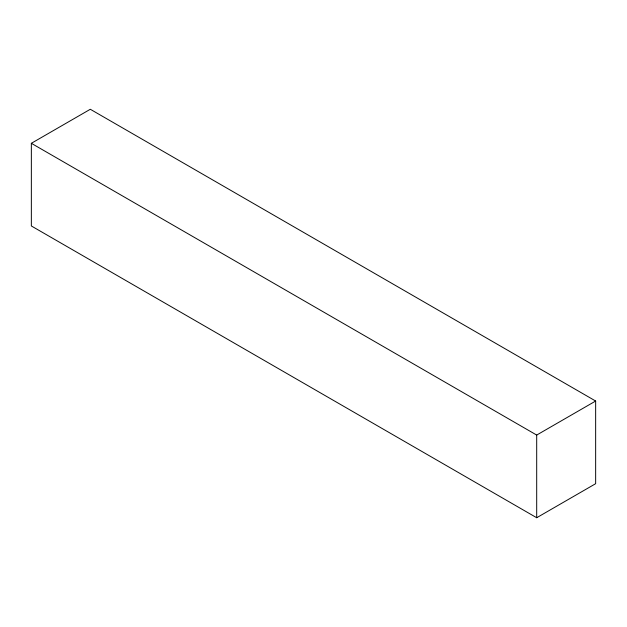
<?xml version="1.0" encoding="UTF-8"?>
<svg xmlns="http://www.w3.org/2000/svg" width="627" height="627" viewBox="0 0 627 627"><rect width="100%" height="100%" fill="white"/><g stroke="black" fill="none" stroke-linecap="round" stroke-linejoin="round"><path stroke-width="0.94" d="M31.35 143.309L90.304 109.27L595.65 401.029L595.65 483.691L536.696 517.73L31.35 225.971L31.35 143.309L536.696 435.067L595.65 401.029M536.696 435.067L536.696 517.73"/></g></svg>
